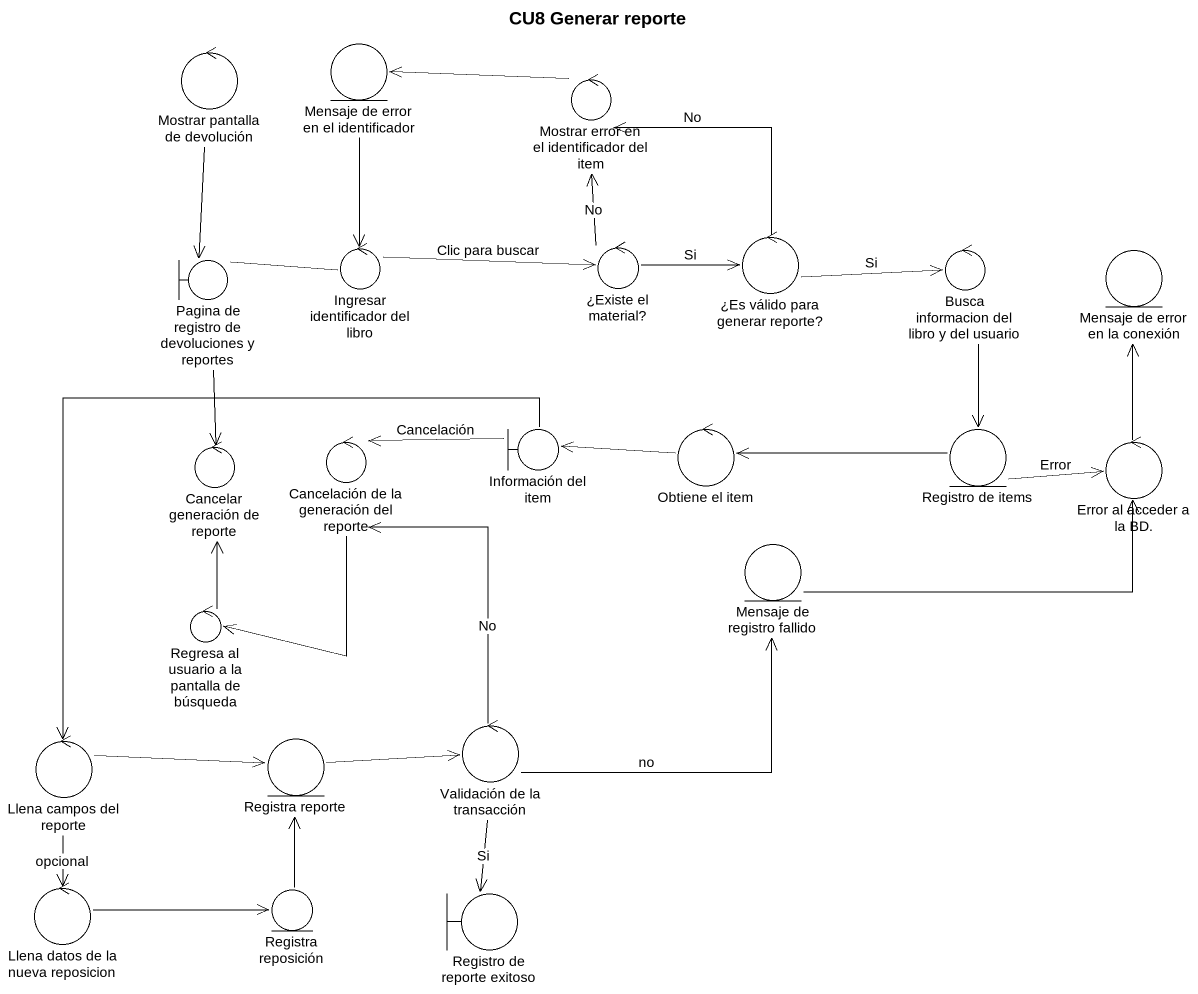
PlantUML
@startuml
title CU8 Generar reporte
control "Mostrar pantalla de devolución" as Mostrar_pantalla_de
entity "Mensaje de error en el identificador" as Mensaje_de_error_en_el
control "Mostrar error en el identificador del item" as Mostrar_error_en_el
control "¿Es válido para generar reporte?" as Es_válido_para_generar
boundary "Pagina de registro de devoluciones y reportes" as Pagina_de_registro_de
control "Ingresar identificador del libro" as Ingresar_identificador_del
control "¿Existe el material?" as Existe_el_material
control "Busca informacion del libro y del usuario" as Busca_informacion_del_libro
entity "Mensaje de error en la conexión" as Mensaje_de_error_en_la
control "Cancelar generación de reporte" as Cancelar_generación_de
control "Cancelación de la generación del reporte" as Cancelación_de_la
boundary "Información del item" as Información_del_item
control "Obtiene el item" as Obtiene_el_item
entity "Registro de items" as Registro_de_items
control "Error al acceder a la BD." as Error_al_acceder_a_la_BD
entity "Mensaje de registro fallido" as Mensaje_de_registro_fallido
control "Regresa al usuario a la pantalla de búsqueda" as Regresa_al_usuario_a_la
control "Llena campos del reporte" as Llena_campos_del_reporte
entity "Registra reporte" as Registra_reporte
control "Validación de la transacción" as Validación_de_la_transacción
control "Llena datos de la nueva reposicion" as Llena_datos_de_la_nueva
entity "Registra reposición" as Registra_reposición
boundary "Registro de reporte exitoso" as Registro_de_reporte_exitoso
Mostrar_pantalla_de --> Pagina_de_registro_de
Mensaje_de_error_en_el --> Ingresar_identificador_del
Mostrar_error_en_el -left-> Mensaje_de_error_en_el
Es_válido_para_generar -up-> Mostrar_error_en_el : No
Es_válido_para_generar -right-> Busca_informacion_del_libro : Si
Pagina_de_registro_de -right- Ingresar_identificador_del
Pagina_de_registro_de --> Cancelar_generación_de
Ingresar_identificador_del -right-> Existe_el_material : Clic para buscar
Existe_el_material -up-> Mostrar_error_en_el : No
Existe_el_material -right-> Es_válido_para_generar : Si
Busca_informacion_del_libro --> Registro_de_items
Cancelación_de_la --> Regresa_al_usuario_a_la
Información_del_item -left-> Cancelación_de_la : Cancelación
Información_del_item --> Llena_campos_del_reporte
Obtiene_el_item -left-> Información_del_item
Registro_de_items -left-> Obtiene_el_item
Registro_de_items -right-> Error_al_acceder_a_la_BD : Error
Error_al_acceder_a_la_BD -up-> Mensaje_de_error_en_la
Mensaje_de_registro_fallido -right-> Error_al_acceder_a_la_BD
Regresa_al_usuario_a_la -up-> Cancelar_generación_de
Llena_campos_del_reporte -right-> Registra_reporte
Llena_campos_del_reporte --> Llena_datos_de_la_nueva : opcional
Registra_reporte -right-> Validación_de_la_transacción
Validación_de_la_transacción -up-> Cancelación_de_la : No
Validación_de_la_transacción -up-> Mensaje_de_registro_fallido : no
Validación_de_la_transacción --> Registro_de_reporte_exitoso : Si
Llena_datos_de_la_nueva -right-> Registra_reposición
Registra_reposición -up-> Registra_reporte
@enduml
